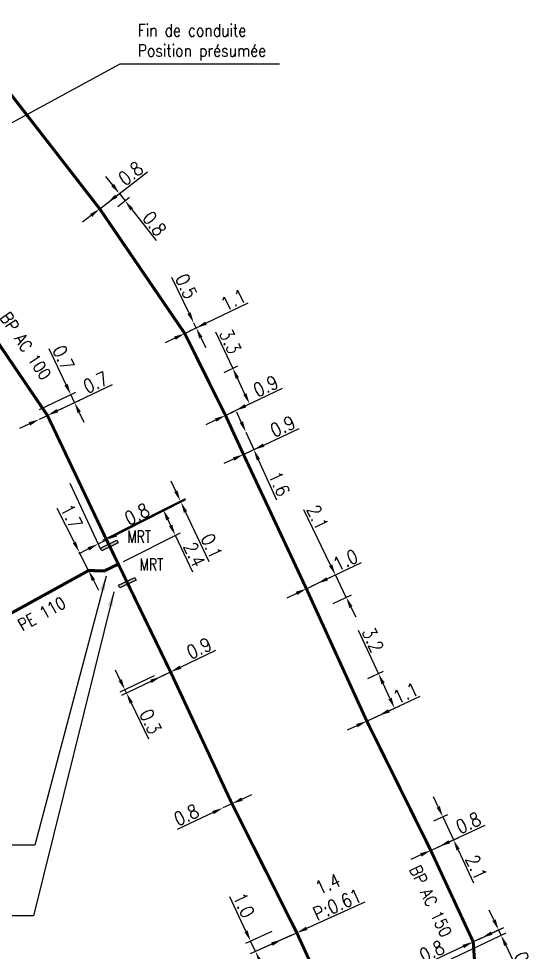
# Model space of a CAD drawing. Header units: millimetres. Extents: x 185000 to 186000, y 127990 to 129010.
# Drawn here: x 185755.7 to 185798.5, y 128330.5 to 128407.5 of the extents above; entities that cross this region are included whole.
import ezdxf
from ezdxf.enums import TextEntityAlignment as Align

# ---------------------------------------------------------------- set-up
doc = ezdxf.new("R2010")
doc.units = ezdxf.units.MM
doc.header["$PDMODE"] = 34
doc.linetypes.add('L_25_AP', pattern=[2000, 1000, 1000])
doc.linetypes.add('L_25_PE', pattern=[2000, 1000, 1000])
doc.layers.get('0').update_dxf_attribs({"linetype": 'CONTINUOUS'})
doc.layers.get('DEFPOINTS').update_dxf_attribs({"linetype": 'CONTINUOUS'})
doc.layers.add('L_150', color=1, linetype='CONTINUOUS')
doc.layers.add('L_340', color=7, linetype='CONTINUOUS')
doc.styles.get("Standard").update_dxf_attribs({"font": 'romans.shx', "width": 0.85})
doc.dimstyles.get("Standard").update_dxf_attribs({"dimtxt": 1.5, "dimasz": 1.2, "dimexe": 0.625, "dimexo": 0.625, "dimgap": 0.25, "dimtad": 1, "dimdec": 1, "dimzin": 0, "dimdsep": 46, "dimtxsty": 'Standard', "dimcen": -0.5, "dimadec": 0, "dimazin": 0, "dimtfac": 1, "dimtdec": 1, "dimtmove": 0, "dimatfit": 3, "dimfxl": 0, "dimtolj": 1, "dimtzin": 0, "dimarcsym": 0})

# ---------------------------------------------------------------- blocks, each defined once
blk = doc.blocks.new('*D1863')
at = {"layer": 'DEFPOINTS', "color": 0, "linetype": 'Continuous', "transparency": 16777216}
for p in [(185790.664, 128341.665), (185789.492, 128341.123), (185789.67, 128338.892)]:
    blk.add_point(p, dxfattribs=at)
at = {"layer": 'L_150', "color": 0, "linetype": 'Continuous', "lineweight": -2, "transparency": 16777216}
for p, q in [((185790.284, 128342.481), (185789.905, 128343.297)), ((185789.917, 128341.32), (185791.09, 128341.862)), ((185790.664, 128341.665), (185791.55, 128339.761)), ((185790.095, 128339.088), (185791.976, 128339.958)), ((185791.93, 128338.945), (185793.198, 128336.221))]:
    blk.add_line(p, q, dxfattribs=at)
at = {"layer": 'L_150', "color": 0, "linetype": 'Continuous', "transparency": 16777216}
for points in [[(185790.42, 128342.544), (185790.148, 128342.418), (185790.664, 128341.665)], [(185792.066, 128339.009), (185791.794, 128338.882), (185791.55, 128339.761)]]:
    blk.add_solid(points, dxfattribs=at)
at = {"layer": 'L_150', "color": 0, "linetype": 'Continuous', "transparency": 16777216, "insert": (185793.434, 128337.491), "char_height": 1.125, "attachment_point": 5, "rotation": 294.95829}
blk.add_mtext('\\A1;2.1', dxfattribs=at)
blk = doc.blocks.new('*D1864')
at = {"layer": 'DEFPOINTS', "color": 0, "linetype": 'Continuous', "transparency": 16777216}
for p in [(185789.67, 128338.892), (185790.378, 128339.219), (185790.378, 128339.219)]:
    blk.add_point(p, dxfattribs=at)
at = {"layer": 'L_150', "color": 0, "linetype": 'Continuous', "lineweight": -2, "transparency": 16777216}
for p, q in [((185791.195, 128339.597), (185794.171, 128340.973)), ((185789.67, 128338.892), (185790.378, 128339.219)), ((185788.853, 128338.514), (185788.036, 128338.136))]:
    blk.add_line(p, q, dxfattribs=at)
at = {"layer": 'L_150', "color": 0, "linetype": 'Continuous', "transparency": 16777216}
for points in [[(185791.132, 128339.733), (185791.258, 128339.461), (185790.378, 128339.219)], [(185788.79, 128338.65), (185788.916, 128338.378), (185789.67, 128338.892)]]:
    blk.add_solid(points, dxfattribs=at)
at = {"layer": 'L_150', "color": 0, "linetype": 'Continuous', "transparency": 16777216, "insert": (185792.776, 128341.155), "char_height": 1.125, "attachment_point": 5, "rotation": 24.81721}
blk.add_mtext('\\A1;0.8', dxfattribs=at)
blk = doc.blocks.new('*D1868')
at = {"layer": 'DEFPOINTS', "color": 0, "linetype": 'Continuous', "transparency": 16777216}
for p in [(185776.983, 128332.394), (185778.617, 128332.089), (185774.802, 128331.408)]:
    blk.add_point(p, dxfattribs=at)
at = {"layer": 'L_150', "color": 0, "linetype": 'Continuous', "lineweight": -2, "transparency": 16777216}
for p, q in [((185774.421, 128332.223), (185773.088, 128335.068)), ((185776.556, 128332.201), (185774.375, 128331.215)), ((185778.189, 128331.896), (185774.778, 128330.355)), ((185775.205, 128330.548), (185774.802, 128331.408)), ((185775.587, 128329.733), (185775.969, 128328.918))]:
    blk.add_line(p, q, dxfattribs=at)
at = {"layer": 'L_150', "color": 0, "linetype": 'Continuous', "transparency": 16777216}
for points in [[(185774.556, 128332.287), (185774.285, 128332.16), (185774.802, 128331.408)], [(185775.723, 128329.797), (185775.451, 128329.669), (185775.205, 128330.548)]]:
    blk.add_solid(points, dxfattribs=at)
at = {"layer": 'L_150', "color": 0, "linetype": 'Continuous', "transparency": 16777216, "insert": (185774.242, 128334.372), "char_height": 1.125, "attachment_point": 5, "rotation": 295.10141}
blk.add_mtext('\\A1;1.0', dxfattribs=at)
blk = doc.blocks.new('*D1869')
at = {"layer": 'DEFPOINTS', "color": 0, "linetype": 'Continuous', "transparency": 16777216}
for p in [(185778.617, 128332.089), (185777.386, 128331.533), (185777.386, 128331.533)]:
    blk.add_point(p, dxfattribs=at)
at = {"layer": 'L_150', "color": 0, "linetype": 'Continuous', "lineweight": -2, "transparency": 16777216}
for p, q in [((185779.437, 128332.46), (185784.25, 128334.635)), ((185777.386, 128331.533), (185778.617, 128332.089)), ((185776.566, 128331.163), (185775.746, 128330.792))]:
    blk.add_line(p, q, dxfattribs=at)
at = {"layer": 'L_150', "color": 0, "linetype": 'Continuous', "transparency": 16777216}
for points in [[(185779.375, 128332.597), (185779.499, 128332.323), (185778.617, 128332.089)], [(185776.504, 128331.3), (185776.628, 128331.026), (185777.386, 128331.533)]]:
    blk.add_solid(points, dxfattribs=at)
at = {"layer": 'L_150', "color": 0, "linetype": 'Continuous', "transparency": 16777216, "insert": (185781.559, 128335.271), "char_height": 1.125, "attachment_point": 5, "rotation": 24.31552}
blk.add_mtext('\\A1;1.4\\PP:0.61', dxfattribs=at)
blk = doc.blocks.new('*D1444')
at = {"layer": 'DEFPOINTS', "color": 0, "linetype": 'Continuous', "transparency": 16777216}
for p in [(185785.356, 128353.48), (185784.065, 128352.882), (185784.392, 128349.561)]:
    blk.add_point(p, dxfattribs=at)
at = {"layer": 'L_150', "color": 0, "linetype": 'Continuous', "lineweight": -2, "transparency": 16777216}
for p, q in [((185785.356, 128353.48), (185783.71, 128357.031)), ((185784.491, 128353.079), (185785.781, 128353.677)), ((185786.302, 128351.439), (185785.734, 128352.663)), ((185784.817, 128349.758), (185787.106, 128350.819))]:
    blk.add_line(p, q, dxfattribs=at)
at = {"layer": 'L_150', "color": 0, "linetype": 'Continuous', "transparency": 16777216}
for points in [[(185785.87, 128352.726), (185785.598, 128352.6), (185785.356, 128353.48)], [(185786.438, 128351.502), (185786.166, 128351.375), (185786.681, 128350.622)]]:
    blk.add_solid(points, dxfattribs=at)
at = {"layer": 'L_150', "color": 0, "linetype": 'Continuous', "transparency": 16777216, "insert": (185784.891, 128356.267), "char_height": 1.125, "attachment_point": 5, "rotation": 294.8687}
blk.add_mtext('\\A1;3.2', dxfattribs=at)
blk = doc.blocks.new('*D1445')
at = {"layer": 'DEFPOINTS', "color": 0, "linetype": 'Continuous', "transparency": 16777216}
for p in [(185785.39, 128350.024), (185785.39, 128350.024), (185784.392, 128349.561)]:
    blk.add_point(p, dxfattribs=at)
at = {"layer": 'L_150', "color": 0, "linetype": 'Continuous', "lineweight": -2, "transparency": 16777216}
for p, q in [((185786.207, 128350.402), (185788.809, 128351.609)), ((185784.392, 128349.561), (185785.39, 128350.024)), ((185783.576, 128349.183), (185782.759, 128348.804))]:
    blk.add_line(p, q, dxfattribs=at)
at = {"layer": 'L_150', "color": 0, "linetype": 'Continuous', "transparency": 16777216}
for points in [[(185786.144, 128350.538), (185786.27, 128350.266), (185785.39, 128350.024)], [(185783.512, 128349.319), (185783.639, 128349.047), (185784.392, 128349.561)]]:
    blk.add_solid(points, dxfattribs=at)
at = {"layer": 'L_150', "color": 0, "linetype": 'Continuous', "transparency": 16777216, "insert": (185787.601, 128351.875), "char_height": 1.125, "attachment_point": 5, "rotation": 24.8687}
blk.add_mtext('\\A1;1.1', dxfattribs=at)
blk = doc.blocks.new('*D1446')
at = {"layer": 'DEFPOINTS', "color": 0, "linetype": 'Continuous', "transparency": 16777216}
for p in [(185779.406, 128360.485), (185782.693, 128359.773), (185781.203, 128359.067)]:
    blk.add_point(p, dxfattribs=at)
at = {"layer": 'L_150', "color": 0, "linetype": 'Continuous', "lineweight": -2, "transparency": 16777216}
for p, q in [((185781.408, 128362.428), (185779.201, 128366.987)), ((185779.829, 128360.685), (185782.223, 128361.819)), ((185782.693, 128359.773), (185781.8, 128361.618)), ((185781.626, 128359.268), (185783.117, 128359.974)), ((185783.085, 128358.963), (185783.477, 128358.153))]:
    blk.add_line(p, q, dxfattribs=at)
at = {"layer": 'L_150', "color": 0, "linetype": 'Continuous', "transparency": 16777216}
for points in [[(185781.543, 128362.493), (185781.273, 128362.363), (185781.8, 128361.618)], [(185783.22, 128359.028), (185782.95, 128358.898), (185782.693, 128359.773)]]:
    blk.add_solid(points, dxfattribs=at)
at = {"layer": 'L_150', "color": 0, "linetype": 'Continuous', "transparency": 16777216, "insert": (185780.334, 128366.366), "char_height": 1.125, "attachment_point": 5, "rotation": 295.83356}
blk.add_mtext('\\A1;2.1', dxfattribs=at)
blk = doc.blocks.new('*D1447')
at = {"layer": 'DEFPOINTS', "color": 0, "linetype": 'Continuous', "transparency": 16777216}
for p in [(185779.406, 128360.485), (185780.309, 128360.912), (185780.309, 128360.912)]:
    blk.add_point(p, dxfattribs=at)
at = {"layer": 'L_150', "color": 0, "linetype": 'Continuous', "lineweight": -2, "transparency": 16777216}
for p, q in [((185781.123, 128361.298), (185783.963, 128362.642)), ((185779.406, 128360.485), (185780.309, 128360.912)), ((185778.592, 128360.099), (185777.779, 128359.714))]:
    blk.add_line(p, q, dxfattribs=at)
at = {"layer": 'L_150', "color": 0, "linetype": 'Continuous', "transparency": 16777216}
for points in [[(185781.059, 128361.433), (185781.187, 128361.162), (185780.309, 128360.912)], [(185778.528, 128360.235), (185778.656, 128359.964), (185779.406, 128360.485)]]:
    blk.add_solid(points, dxfattribs=at)
at = {"layer": 'L_150', "color": 0, "linetype": 'Continuous', "transparency": 16777216, "insert": (185782.629, 128362.84), "char_height": 1.125, "attachment_point": 5, "rotation": 25.3342}
blk.add_mtext('\\A1;1.0', dxfattribs=at)
blk = doc.blocks.new('*D1448')
at = {"layer": 'DEFPOINTS', "color": 0, "linetype": 'Continuous', "transparency": 16777216}
for p in [(185774.407, 128373.417), (185774.407, 128373.417), (185774.215, 128371.565)]:
    blk.add_point(p, dxfattribs=at)
at = {"layer": 'L_150', "color": 0, "linetype": 'Continuous', "lineweight": -2, "transparency": 16777216}
for p, q in [((185774.035, 128374.236), (185773.663, 128375.056)), ((185774.407, 128373.417), (185775.068, 128371.96)), ((185774.641, 128371.762), (185775.494, 128372.156)), ((185775.44, 128371.14), (185776.951, 128367.811))]:
    blk.add_line(p, q, dxfattribs=at)
at = {"layer": 'L_150', "color": 0, "linetype": 'Continuous', "transparency": 16777216}
for points in [[(185774.172, 128374.298), (185773.899, 128374.174), (185774.407, 128373.417)], [(185775.577, 128371.202), (185775.304, 128371.078), (185775.068, 128371.96)]]:
    blk.add_solid(points, dxfattribs=at)
at = {"layer": 'L_150', "color": 0, "linetype": 'Continuous', "transparency": 16777216, "insert": (185777.171, 128369.142), "char_height": 1.125, "attachment_point": 5, "rotation": 294.41364}
blk.add_mtext('\\A1;1.6', dxfattribs=at)
blk = doc.blocks.new('*D1449')
at = {"layer": 'DEFPOINTS', "color": 0, "linetype": 'Continuous', "transparency": 16777216}
for p in [(185775.068, 128371.96), (185775.068, 128371.96), (185774.215, 128371.565)]:
    blk.add_point(p, dxfattribs=at)
at = {"layer": 'L_150', "color": 0, "linetype": 'Continuous', "lineweight": -2, "transparency": 16777216}
for p, q in [((185775.885, 128372.338), (185778.819, 128373.695)), ((185774.215, 128371.565), (185775.068, 128371.96)), ((185773.399, 128371.187), (185772.582, 128370.809))]:
    blk.add_line(p, q, dxfattribs=at)
at = {"layer": 'L_150', "color": 0, "linetype": 'Continuous', "transparency": 16777216}
for points in [[(185775.822, 128372.474), (185775.948, 128372.201), (185775.068, 128371.96)], [(185773.336, 128371.323), (185773.462, 128371.051), (185774.215, 128371.565)]]:
    blk.add_solid(points, dxfattribs=at)
at = {"layer": 'L_150', "color": 0, "linetype": 'Continuous', "transparency": 16777216, "insert": (185777.446, 128373.886), "char_height": 1.125, "attachment_point": 5, "rotation": 24.82903}
blk.add_mtext('\\A1;0.9', dxfattribs=at)
blk = doc.blocks.new('*D1450')
at = {"layer": 'DEFPOINTS', "color": 0, "linetype": 'Continuous', "transparency": 16777216}
for p in [(185772.184, 128378.131), (185773.328, 128378.677), (185772.731, 128374.79)]:
    blk.add_point(p, dxfattribs=at)
at = {"layer": 'L_150', "color": 0, "linetype": 'Continuous', "lineweight": -2, "transparency": 16777216}
for p, q in [((185773.328, 128378.677), (185771.93, 128381.642)), ((185772.607, 128378.333), (185773.751, 128378.879)), ((185774.33, 128376.551), (185773.712, 128377.863)), ((185773.154, 128374.992), (185775.137, 128375.939))]:
    blk.add_line(p, q, dxfattribs=at)
at = {"layer": 'L_150', "color": 0, "linetype": 'Continuous', "transparency": 16777216}
for points in [[(185773.848, 128377.927), (185773.576, 128377.799), (185773.328, 128378.677)], [(185774.466, 128376.615), (185774.195, 128376.487), (185774.714, 128375.737)]]:
    blk.add_solid(points, dxfattribs=at)
at = {"layer": 'L_150', "color": 0, "linetype": 'Continuous', "transparency": 16777216, "insert": (185773.115, 128380.887), "char_height": 1.125, "attachment_point": 5, "rotation": 295.24443}
blk.add_mtext('\\A1;3.3', dxfattribs=at)
blk = doc.blocks.new('*D1451')
at = {"layer": 'DEFPOINTS', "color": 0, "linetype": 'Continuous', "transparency": 16777216}
for p in [(185773.57, 128375.191), (185773.57, 128375.191), (185772.731, 128374.79)]:
    blk.add_point(p, dxfattribs=at)
at = {"layer": 'L_150', "color": 0, "linetype": 'Continuous', "lineweight": -2, "transparency": 16777216}
for p, q in [((185774.383, 128375.579), (185777.428, 128377.033)), ((185772.731, 128374.79), (185773.57, 128375.191)), ((185771.919, 128374.402), (185771.107, 128374.015))]:
    blk.add_line(p, q, dxfattribs=at)
at = {"layer": 'L_150', "color": 0, "linetype": 'Continuous', "transparency": 16777216}
for points in [[(185774.318, 128375.714), (185774.447, 128375.444), (185773.57, 128375.191)], [(185771.854, 128374.538), (185771.984, 128374.267), (185772.731, 128374.79)]]:
    blk.add_solid(points, dxfattribs=at)
at = {"layer": 'L_150', "color": 0, "linetype": 'Continuous', "transparency": 16777216, "insert": (185776.052, 128377.207), "char_height": 1.125, "attachment_point": 5, "rotation": 25.52848}
blk.add_mtext('\\A1;0.9', dxfattribs=at)
blk = doc.blocks.new('*D1452')
at = {"layer": 'DEFPOINTS', "color": 0, "linetype": 'Continuous', "transparency": 16777216}
for p in [(185770.114, 128382.411), (185770.114, 128382.411), (185769.365, 128381.549)]:
    blk.add_point(p, dxfattribs=at)
at = {"layer": 'L_150', "color": 0, "linetype": 'Continuous', "lineweight": -2, "transparency": 16777216}
for p, q in [((185769.722, 128383.221), (185768.295, 128386.173)), ((185769.787, 128381.753), (185770.732, 128382.21)), ((185770.31, 128382.006), (185770.114, 128382.411)), ((185770.702, 128381.196), (185771.094, 128380.385))]:
    blk.add_line(p, q, dxfattribs=at)
at = {"layer": 'L_150', "color": 0, "linetype": 'Continuous', "transparency": 16777216}
for points in [[(185769.857, 128383.287), (185769.587, 128383.156), (185770.114, 128382.411)], [(185770.837, 128381.261), (185770.567, 128381.13), (185770.31, 128382.006)]]:
    blk.add_solid(points, dxfattribs=at)
at = {"layer": 'L_150', "color": 0, "linetype": 'Continuous', "transparency": 16777216, "insert": (185769.488, 128385.429), "char_height": 1.125, "attachment_point": 5, "rotation": 295.81254}
blk.add_mtext('\\A1;0.5', dxfattribs=at)
blk = doc.blocks.new('*D1453')
at = {"layer": 'DEFPOINTS', "color": 0, "linetype": 'Continuous', "transparency": 16777216}
for p in [(185770.31, 128382.006), (185770.31, 128382.006), (185769.365, 128381.549)]:
    blk.add_point(p, dxfattribs=at)
at = {"layer": 'L_150', "color": 0, "linetype": 'Continuous', "lineweight": -2, "transparency": 16777216}
for p, q in [((185771.12, 128382.398), (185774.589, 128384.076)), ((185769.365, 128381.549), (185770.31, 128382.006)), ((185768.555, 128381.157), (185767.744, 128380.765))]:
    blk.add_line(p, q, dxfattribs=at)
at = {"layer": 'L_150', "color": 0, "linetype": 'Continuous', "transparency": 16777216}
for points in [[(185771.055, 128382.533), (185771.185, 128382.263), (185770.31, 128382.006)], [(185768.489, 128381.292), (185768.62, 128381.022), (185769.365, 128381.549)]]:
    blk.add_solid(points, dxfattribs=at)
at = {"layer": 'L_150', "color": 0, "linetype": 'Continuous', "transparency": 16777216, "insert": (185773.376, 128384.322), "char_height": 1.125, "attachment_point": 5, "rotation": 25.81254}
blk.add_mtext('\\A1;1.1', dxfattribs=at)
blk = doc.blocks.new('*D1454')
at = {"layer": 'DEFPOINTS', "color": 0, "linetype": 'Continuous', "transparency": 16777216}
for p in [(185764.438, 128392.499), (185762.348, 128391.835), (185763.459, 128391.745)]:
    blk.add_point(p, dxfattribs=at)
at = {"layer": 'L_150', "color": 0, "linetype": 'Continuous', "lineweight": -2, "transparency": 16777216}
for p, q in [((185763.421, 128393.799), (185762.867, 128394.508)), ((185762.719, 128392.121), (185764.347, 128393.376)), ((185763.831, 128392.031), (185764.809, 128392.785)), ((185763.976, 128393.09), (185764.438, 128392.499)), ((185764.992, 128391.79), (185767.011, 128389.207))]:
    blk.add_line(p, q, dxfattribs=at)
at = {"layer": 'L_150', "color": 0, "linetype": 'Continuous', "transparency": 16777216}
for points in [[(185763.539, 128393.891), (185763.303, 128393.706), (185763.976, 128393.09)], [(185765.11, 128391.882), (185764.874, 128391.698), (185764.438, 128392.499)]]:
    blk.add_solid(points, dxfattribs=at)
at = {"layer": 'L_150', "color": 0, "linetype": 'Continuous', "transparency": 16777216, "insert": (185766.87, 128390.606), "char_height": 1.125, "attachment_point": 5, "rotation": 308.02207}
blk.add_mtext('\\A1;0.8', dxfattribs=at)
blk = doc.blocks.new('*D1455')
at = {"layer": 'DEFPOINTS', "color": 0, "linetype": 'Continuous', "transparency": 16777216}
for p in [(185762.997, 128392.335), (185762.997, 128392.335), (185762.348, 128391.835)]:
    blk.add_point(p, dxfattribs=at)
at = {"layer": 'L_150', "color": 0, "linetype": 'Continuous', "lineweight": -2, "transparency": 16777216}
for p, q in [((185763.71, 128392.885), (185766.306, 128394.887)), ((185762.348, 128391.835), (185762.997, 128392.335)), ((185761.635, 128391.285), (185760.923, 128390.735))]:
    blk.add_line(p, q, dxfattribs=at)
at = {"layer": 'L_150', "color": 0, "linetype": 'Continuous', "transparency": 16777216}
for points in [[(185763.618, 128393.004), (185763.802, 128392.766), (185762.997, 128392.335)], [(185761.544, 128391.404), (185761.727, 128391.166), (185762.348, 128391.835)]]:
    blk.add_solid(points, dxfattribs=at)
at = {"layer": 'L_150', "color": 0, "linetype": 'Continuous', "transparency": 16777216, "insert": (185764.906, 128394.755), "char_height": 1.125, "attachment_point": 5, "rotation": 37.64088}
blk.add_mtext('\\A1;0.8', dxfattribs=at)
blk = doc.blocks.new('*D1483')
at = {"layer": 'DEFPOINTS', "color": 0, "linetype": 'Continuous', "transparency": 16777216}
for p in [(185773.267, 128342.74), (185772.524, 128342.393), (185772.524, 128342.393)]:
    blk.add_point(p, dxfattribs=at)
at = {"layer": 'L_150', "color": 0, "linetype": 'Continuous', "lineweight": -2, "transparency": 16777216}
for p, q in [((185774.083, 128343.12), (185774.898, 128343.501)), ((185773.267, 128342.74), (185772.524, 128342.393)), ((185771.708, 128342.013), (185768.737, 128340.627))]:
    blk.add_line(p, q, dxfattribs=at)
at = {"layer": 'L_150', "color": 0, "linetype": 'Continuous', "transparency": 16777216}
for points in [[(185774.019, 128343.256), (185774.146, 128342.984), (185773.267, 128342.74)], [(185771.645, 128342.149), (185771.772, 128341.877), (185772.524, 128342.393)]]:
    blk.add_solid(points, dxfattribs=at)
at = {"layer": 'L_150', "color": 0, "linetype": 'Continuous', "transparency": 16777216, "insert": (185769.498, 128341.81), "char_height": 1.125, "attachment_point": 5, "rotation": 25.00284}
blk.add_mtext('\\A1;0.8', dxfattribs=at)
blk = doc.blocks.new('*D1484')
at = {"layer": 'DEFPOINTS', "color": 0, "linetype": 'Continuous', "transparency": 16777216}
for p in [(185767.256, 128353.498), (185768.198, 128353.618), (185764.431, 128352.139)]:
    blk.add_point(p, dxfattribs=at)
at = {"layer": 'L_150', "color": 0, "linetype": 'Continuous', "lineweight": -2, "transparency": 16777216}
for p, q in [((185764.038, 128352.949), (185763.646, 128353.759)), ((185766.834, 128353.295), (185764.008, 128351.936)), ((185767.776, 128353.415), (185764.139, 128351.666)), ((185764.431, 128352.139), (185764.562, 128351.869)), ((185764.954, 128351.059), (185766.384, 128348.109))]:
    blk.add_line(p, q, dxfattribs=at)
at = {"layer": 'L_150', "color": 0, "linetype": 'Continuous', "transparency": 16777216}
for points in [[(185764.173, 128353.014), (185763.903, 128352.884), (185764.431, 128352.139)], [(185765.089, 128351.125), (185764.819, 128350.994), (185764.562, 128351.869)]]:
    blk.add_solid(points, dxfattribs=at)
at = {"layer": 'L_150', "color": 0, "linetype": 'Continuous', "transparency": 16777216, "insert": (185766.54, 128349.506), "char_height": 1.125, "attachment_point": 5, "rotation": 295.86093}
blk.add_mtext('\\A1;0.3', dxfattribs=at)
blk = doc.blocks.new('*D1485')
at = {"layer": 'DEFPOINTS', "color": 0, "linetype": 'Continuous', "transparency": 16777216}
for p in [(185768.198, 128353.618), (185767.387, 128353.228), (185767.387, 128353.228)]:
    blk.add_point(p, dxfattribs=at)
at = {"layer": 'L_150', "color": 0, "linetype": 'Continuous', "lineweight": -2, "transparency": 16777216}
for p, q in [((185769.009, 128354.008), (185771.923, 128355.409)), ((185767.387, 128353.228), (185768.198, 128353.618)), ((185766.576, 128352.838), (185765.765, 128352.448))]:
    blk.add_line(p, q, dxfattribs=at)
at = {"layer": 'L_150', "color": 0, "linetype": 'Continuous', "transparency": 16777216}
for points in [[(185768.944, 128354.143), (185769.074, 128353.873), (185768.198, 128353.618)], [(185766.511, 128352.973), (185766.641, 128352.703), (185767.387, 128353.228)]]:
    blk.add_solid(points, dxfattribs=at)
at = {"layer": 'L_150', "color": 0, "linetype": 'Continuous', "transparency": 16777216, "insert": (185770.547, 128355.579), "char_height": 1.125, "attachment_point": 5, "rotation": 25.68062}
blk.add_mtext('\\A1;0.9', dxfattribs=at)
blk = doc.blocks.new('*D1486')
at = {"layer": 'DEFPOINTS', "color": 0, "linetype": 'Continuous', "transparency": 16777216}
for p in [(185769.008, 128367.719), (185762.18, 128364.268), (185762.91, 128364.525)]:
    blk.add_point(p, dxfattribs=at)
at = {"layer": 'L_150', "color": 0, "linetype": 'Continuous', "lineweight": -2, "transparency": 16777216}
for p, q in [((185768.625, 128368.533), (185768.243, 128369.348)), ((185762.599, 128364.479), (185769.426, 128367.93)), ((185763.328, 128364.736), (185769.469, 128367.84)), ((185769.008, 128367.719), (185769.05, 128367.628)), ((185769.433, 128366.814), (185771.355, 128362.719))]:
    blk.add_line(p, q, dxfattribs=at)
at = {"layer": 'L_150', "color": 0, "linetype": 'Continuous', "transparency": 16777216}
for points in [[(185768.761, 128368.597), (185768.49, 128368.47), (185769.008, 128367.719)], [(185769.569, 128366.877), (185769.297, 128366.75), (185769.05, 128367.628)]]:
    blk.add_solid(points, dxfattribs=at)
at = {"layer": 'L_150', "color": 0, "linetype": 'Continuous', "transparency": 16777216, "insert": (185771.586, 128363.991), "char_height": 1.125, "attachment_point": 5, "rotation": 295.14667}
blk.add_mtext('\\A1;0.1', dxfattribs=at)
blk = doc.blocks.new('*D1487')
at = {"layer": 'DEFPOINTS', "color": 0, "linetype": 'Continuous', "transparency": 16777216}
for p in [(185759.671, 128369.612), (185762.91, 128364.525), (185762.223, 128364.177)]:
    blk.add_point(p, dxfattribs=at)
at = {"layer": 'L_150', "color": 0, "linetype": 'Continuous', "lineweight": -2, "transparency": 16777216}
for p, q in [((185759.871, 128369.187), (185762.422, 128363.753)), ((185763.713, 128364.93), (185766.821, 128366.501)), ((185762.223, 128364.177), (185762.91, 128364.525)), ((185761.419, 128363.771), (185760.616, 128363.365))]:
    blk.add_line(p, q, dxfattribs=at)
at = {"layer": 'L_150', "color": 0, "linetype": 'Continuous', "transparency": 16777216}
for points in [[(185763.645, 128365.064), (185763.781, 128364.797), (185762.91, 128364.525)], [(185761.352, 128363.905), (185761.487, 128363.637), (185762.223, 128364.177)]]:
    blk.add_solid(points, dxfattribs=at)
at = {"layer": 'L_150', "color": 0, "linetype": 'Continuous', "transparency": 16777216, "insert": (185765.421, 128366.634), "char_height": 1.125, "attachment_point": 5, "rotation": 26.81466}
blk.add_mtext('\\A1;0.8', dxfattribs=at)
blk = doc.blocks.new('*D1488')
at = {"layer": 'DEFPOINTS', "color": 0, "linetype": 'Continuous', "transparency": 16777216}
for p in [(185759.959, 128376.508), (185756.953, 128375.081), (185758.034, 128374.786)]:
    blk.add_point(p, dxfattribs=at)
at = {"layer": 'L_150', "color": 0, "linetype": 'Continuous', "lineweight": -2, "transparency": 16777216}
for p, q in [((185759.573, 128377.321), (185758.167, 128380.283)), ((185757.377, 128375.282), (185760.383, 128376.709)), ((185758.458, 128374.987), (185760.696, 128376.049)), ((185760.272, 128375.848), (185759.959, 128376.508)), ((185760.658, 128375.035), (185761.044, 128374.222))]:
    blk.add_line(p, q, dxfattribs=at)
at = {"layer": 'L_150', "color": 0, "linetype": 'Continuous', "transparency": 16777216}
for points in [[(185759.709, 128377.385), (185759.438, 128377.257), (185759.959, 128376.508)], [(185760.794, 128375.1), (185760.523, 128374.971), (185760.272, 128375.848)]]:
    blk.add_solid(points, dxfattribs=at)
at = {"layer": 'L_150', "color": 0, "linetype": 'Continuous', "transparency": 16777216, "insert": (185759.355, 128379.53), "char_height": 1.125, "attachment_point": 5, "rotation": 295.39752}
blk.add_mtext('\\A1;0.7', dxfattribs=at)
blk = doc.blocks.new('*D1489')
at = {"layer": 'DEFPOINTS', "color": 0, "linetype": 'Continuous', "transparency": 16777216}
for p in [(185757.366, 128374.468), (185757.366, 128374.468), (185758.034, 128374.786)]:
    blk.add_point(p, dxfattribs=at)
at = {"layer": 'L_150', "color": 0, "linetype": 'Continuous', "lineweight": -2, "transparency": 16777216}
for p, q in [((185758.847, 128375.172), (185763.407, 128377.337)), ((185757.366, 128374.468), (185758.034, 128374.786)), ((185756.553, 128374.082), (185755.74, 128373.696))]:
    blk.add_line(p, q, dxfattribs=at)
at = {"layer": 'L_150', "color": 0, "linetype": 'Continuous', "transparency": 16777216}
for points in [[(185758.783, 128375.307), (185758.911, 128375.036), (185758.034, 128374.786)], [(185756.488, 128374.218), (185756.617, 128373.947), (185757.366, 128374.468)]]:
    blk.add_solid(points, dxfattribs=at)
at = {"layer": 'L_150', "color": 0, "linetype": 'Continuous', "transparency": 16777216, "insert": (185762.011, 128377.504), "char_height": 1.125, "attachment_point": 5, "rotation": 25.39752}
blk.add_mtext('\\A1;0.7', dxfattribs=at)
blk = doc.blocks.new('*D1556')
at = {"layer": 'DEFPOINTS', "color": 0, "linetype": 'Continuous', "transparency": 16777216}
for p in [(185793.174, 128331.345), (185795.48, 128331.879), (185780.525, 128324.834)]:
    blk.add_point(p, dxfattribs=at)
at = {"layer": 'L_150', "color": 0, "linetype": 'Continuous', "lineweight": -2, "transparency": 16777216}
for p, q in [((185794.886, 128333.147), (185794.504, 128333.962)), ((185780.949, 128325.034), (185795.904, 128332.079)), ((185793.598, 128331.545), (185795.692, 128332.532)), ((185795.268, 128332.332), (185795.48, 128331.879)), ((185795.862, 128331.065), (185797.254, 128328.096))]:
    blk.add_line(p, q, dxfattribs=at)
at = {"layer": 'L_150', "color": 0, "linetype": 'Continuous', "transparency": 16777216}
for points in [[(185795.022, 128333.211), (185794.75, 128333.083), (185795.268, 128332.332)], [(185795.998, 128331.128), (185795.727, 128331.001), (185795.48, 128331.879)]]:
    blk.add_solid(points, dxfattribs=at)
at = {"layer": 'L_150', "color": 0, "linetype": 'Continuous', "transparency": 16777216, "insert": (185797.429, 128329.491), "char_height": 1.125, "attachment_point": 5, "rotation": 295.12675}
blk.add_mtext('\\A1;0.5', dxfattribs=at)
blk = doc.blocks.new('*D1557')
at = {"layer": 'DEFPOINTS', "color": 0, "linetype": 'Continuous', "transparency": 16777216}
for p in [(185793.174, 128331.345), (185793.879, 128331.678), (185793.879, 128331.678)]:
    blk.add_point(p, dxfattribs=at)
at = {"layer": 'L_150', "color": 0, "linetype": 'Continuous', "lineweight": -2, "transparency": 16777216}
for p, q in [((185794.693, 128332.061), (185795.508, 128332.445)), ((185793.879, 128331.678), (185793.174, 128331.345)), ((185792.359, 128330.962), (185789.006, 128329.382))]:
    blk.add_line(p, q, dxfattribs=at)
at = {"layer": 'L_150', "color": 0, "linetype": 'Continuous', "transparency": 16777216}
for points in [[(185794.629, 128332.197), (185794.757, 128331.926), (185793.879, 128331.678)], [(185792.296, 128331.098), (185792.423, 128330.826), (185793.174, 128331.345)]]:
    blk.add_solid(points, dxfattribs=at)
at = {"layer": 'L_150', "color": 0, "linetype": 'Continuous', "transparency": 16777216, "insert": (185789.762, 128330.567), "char_height": 1.125, "attachment_point": 5, "rotation": 25.22568}
blk.add_mtext('\\A1;0.8', dxfattribs=at)
blk = doc.blocks.new('*D1407')
at = {"layer": 'DEFPOINTS', "color": 0, "linetype": 'Continuous', "transparency": 16777216}
for p in [(185767.592, 128367.003), (185762.18, 128364.268), (185763.885, 128362.514)]:
    blk.add_point(p, dxfattribs=at)
at = {"layer": 'L_150', "color": 0, "linetype": 'Continuous', "lineweight": -2, "transparency": 16777216}
for p, q in [((185762.599, 128364.479), (185768.011, 128367.215)), ((185767.975, 128366.189), (185768.202, 128365.704)), ((185764.303, 128362.726), (185769.003, 128365.101)), ((185768.585, 128364.89), (185769.997, 128361.881))]:
    blk.add_line(p, q, dxfattribs=at)
at = {"layer": 'L_150', "color": 0, "linetype": 'Continuous', "transparency": 16777216}
for points in [[(185768.111, 128366.252), (185767.839, 128366.125), (185767.592, 128367.003)], [(185768.338, 128365.768), (185768.066, 128365.641), (185768.585, 128364.89)]]:
    blk.add_solid(points, dxfattribs=at)
at = {"layer": 'L_150', "color": 0, "linetype": 'Continuous', "transparency": 16777216, "insert": (185770.161, 128363.296), "char_height": 1.125, "attachment_point": 5, "rotation": 295.14667}
blk.add_mtext('\\A1;2.4', dxfattribs=at)
blk = doc.blocks.new('*D1410')
at = {"layer": 'DEFPOINTS', "color": 0, "linetype": 'Continuous', "transparency": 16777216}
for p in [(185760.663, 128363.501), (185760.663, 128363.501), (185761.43, 128361.984)]:
    blk.add_point(p, dxfattribs=at)
at = {"layer": 'L_150', "color": 0, "linetype": 'Continuous', "lineweight": -2, "transparency": 16777216}
for p, q in [((185760.257, 128364.304), (185758.84, 128367.108)), ((185761.43, 128361.984), (185760.663, 128363.501)), ((185761.836, 128361.18), (185762.242, 128360.377))]:
    blk.add_line(p, q, dxfattribs=at)
at = {"layer": 'L_150', "color": 0, "linetype": 'Continuous', "transparency": 16777216}
for points in [[(185760.391, 128364.372), (185760.123, 128364.236), (185760.663, 128363.501)], [(185761.97, 128361.248), (185761.702, 128361.113), (185761.43, 128361.984)]]:
    blk.add_solid(points, dxfattribs=at)
at = {"layer": 'L_150', "color": 0, "linetype": 'Continuous', "transparency": 16777216, "insert": (185760.015, 128366.446), "char_height": 1.125, "attachment_point": 5, "rotation": 296.81466}
blk.add_mtext('\\A1;1.7', dxfattribs=at)
blk = doc.blocks.new('L_340_17')
at = {"linetype": 'Continuous'}
blk.add_hatch(color=0, dxfattribs=at).paths.add_polyline_path([(0.125, 0.75), (-0.125, 0.75), (-0.125, -0.75), (0.125, -0.75)])
at = {"color": 0, "linetype": 'Continuous'}
blk.add_lwpolyline([(-0.125, 0.75), (0.125, 0.75), (0.125, -0.75), (-0.125, -0.75)], close=True, dxfattribs=at)
at = {"color": 0, "linetype": 'Continuous', "width": 0.75}
for tag, height, flags, p in [('MRT', 1, 8, (0, 1.884)), ('DEF_LEG', 1.2, 3, (0, -5)), ('DEF_COUP', 1.2, 3, (0, -7.5)), ('DEF_TYPE', 1.2, 3, (0, -10))]:
    blk.add_attdef(tag, text='', height=height, dxfattribs=dict(at, flags=flags)).set_placement(p, align=Align.MIDDLE)

msp = doc.modelspace()

# ---------------------------------------------------------------- linework, layer by layer
at = {"layer": 'L_150', "linetype": 'L_25_AP', "const_width": 0.25, "flags": 128}
for points in [[(185721.125, 128444.998), (185721.737, 128444.188), (185723.107, 128442.372), (185725.229, 128439.56), (185733.443, 128429.213), (185748.154, 128410.122), (185762.348, 128391.835), (185769.365, 128381.549), (185772.731, 128374.79), (185774.215, 128371.565), (185779.406, 128360.485), (185784.392, 128349.561), (185789.67, 128338.892), (185793.174, 128331.345), (185793.174, 128331.345), (185793.937, 128320.488), (185794.504, 128319.546), (185797.063, 128315.291)], [(185763.143, 128364.044), (185762.91, 128364.525), (185762.817, 128364.719), (185758.034, 128374.786), (185751.85, 128383.887), (185750.877, 128384.251)], [(185788.606, 128310.394), (185788.469, 128310.568), (185783.69, 128320.951), (185778.617, 128332.089), (185773.267, 128342.74), (185773.267, 128342.74), (185768.198, 128353.618), (185764.954, 128360.309), (185764.626, 128360.984)]]:
    msp.add_lwpolyline(points, dxfattribs=at)
at = {"layer": 'L_150', "linetype": 'L_25_PE', "const_width": 0.25, "flags": 128}
msp.add_lwpolyline([(185764.626, 128360.984), (185763.885, 128362.514), (185763.143, 128364.044)], dxfattribs=at)
at = {"layer": 'L_150', "linetype": 'L_25_PE', "ltscale": 0.5, "const_width": 0.25, "flags": 128}
msp.add_lwpolyline([(185731.814, 128334.684), (185734.242, 128337.765), (185737.082, 128341.368), (185740.404, 128345.966, -0.072757), (185742.112, 128350.455, -0.127058), (185745.118, 128352.622), (185751.677, 128356.607), (185761.43, 128361.984), (185762.732, 128361.955), (185763.885, 128362.514)], format="xyb", dxfattribs=at)

# ---------------------------------------------------------------- block references
at = {"layer": 'L_340', "ltscale": 0.5}
ref = msp.add_blockref('L_340_17', (185763.143, 128364.044), dxfattribs=dict(at, rotation=295.8669449376844))
ref.add_attrib('MRT', 'MRT', dxfattribs={"layer": '0', "color": 0, "linetype": 'Continuous', "height": 1, "width": 0.75}).set_placement((185765.605, 128364.779), align=Align.MIDDLE)
ref = msp.add_blockref('L_340_17', (185764.626, 128360.984), dxfattribs=dict(at, rotation=295.8669449376844))
ref.add_attrib('MRT', 'MRT', dxfattribs={"layer": '0', "color": 0, "linetype": 'Continuous', "height": 1, "width": 0.75}).set_placement((185766.615, 128362.48), align=Align.MIDDLE)

# ---------------------------------------------------------------- texts
at = {"layer": 'L_150', "linetype": 'Continuous', "width": 0.85}
for s, rotation, p in [('BP AC 100', 303.63172, (185756.243, 128380.514)), ('BP PE 110', 28.86812, (185756.636, 128357.904)), ('BP AC 150', 294.90461, (185789.671, 128334.701))]:
    msp.add_text(s, height=1, rotation=rotation, dxfattribs=at).set_placement(p, align=Align.MIDDLE)
at = {"layer": 'L_340', "linetype": 'Continuous', "insert": (185765.483, 128405.562), "char_height": 1, "attachment_point": 4}
msp.add_mtext('Fin de conduite\\PPosition présumée', dxfattribs=at)

# ---------------------------------------------------------------- dimensions: what is measured, and where the dimension line sits
at = {"layer": 'L_150', "linetype": 'Continuous'}
for base, p1, p2, angle, override, picture, middle in [((185762.997, 128392.335), (185762.348, 128391.835), (185762.997, 128392.335), 217.64088, {"dimscale": 0.75, "dimlfac": 1, "dimlunit": 2, "dimatfit": 0}, '*D1455', (185765.364, 128394.161)), ((185764.438, 128392.499), (185762.348, 128391.835), (185763.459, 128391.745), 128.02207, {"dimscale": 0.75, "dimatfit": 0}, '*D1454', (185766.279, 128390.144)), ((185770.114, 128382.411), (185769.36471, 128381.5487), (185770.114, 128382.411), 295.81254, {"dimscale": 0.75, "dimatfit": 0}, '*D1452', (185768.81238, 128385.10202)), ((185770.309943, 128382.005899), (185769.364708, 128381.5487), (185770.309943, 128382.005899), 205.812539, {"dimscale": 0.75, "dimatfit": 0}, '*D1453', (185773.70266, 128383.646919)), ((185773.328, 128378.677), (185772.731, 128374.79), (185772.184, 128378.131), 295.24443, {"dimscale": 0.75}, '*D1450', (185772.437, 128380.567)), ((185759.959, 128376.508), (185758.034, 128374.786), (185756.953, 128375.081), 295.39752, {"dimscale": 0.75, "dimatfit": 0}, '*D1488', (185758.677, 128379.208)), ((185757.366, 128374.468), (185758.034, 128374.786), (185757.366, 128374.468), 25.39752, {"dimscale": 0.75, "dimatfit": 0}, '*D1489', (185762.333, 128376.827)), ((185773.57, 128375.191), (185772.731, 128374.79), (185773.57, 128375.191), 205.52848, {"dimscale": 0.75, "dimatfit": 0}, '*D1451', (185776.375, 128376.531)), ((185774.407, 128373.417), (185774.215, 128371.565), (185774.407, 128373.417), 294.41364, {"dimscale": 0.75, "dimatfit": 0}, '*D1448', (185776.488, 128368.832)), ((185775.068, 128371.96), (185774.215, 128371.565), (185775.068, 128371.96), 204.82903, {"dimscale": 0.75, "dimlfac": 1, "dimlunit": 2, "dimatfit": 0}, '*D1449', (185777.761, 128373.205)), ((185769.008, 128367.719), (185762.91, 128364.525), (185762.18, 128364.268), 295.14667, {"dimscale": 0.75, "dimatfit": 0}, '*D1486', (185770.907, 128363.672)), ((185760.663, 128363.501), (185761.43, 128361.984), (185760.663, 128363.501), 296.81466, {"dimscale": 0.75, "dimlfac": 1, "dimlunit": 2, "dimatfit": 0}, '*D1410', (185759.345, 128366.108)), ((185782.693, 128359.773), (185779.406, 128360.485), (185781.203, 128359.067), 115.83356, {"dimscale": 0.75, "dimatfit": 0}, '*D1446', (185779.659, 128366.039)), ((185780.309, 128360.912), (185779.406, 128360.485), (185780.309, 128360.912), 205.3342, {"dimscale": 0.75, "dimlfac": 1, "dimlunit": 2, "dimatfit": 0}, '*D1447', (185782.949, 128362.162)), ((185785.3558, 128353.4799), (185784.3921, 128349.5613), (185784.0654, 128352.8818), 294.8687, {"dimscale": 0.75}, '*D1444', (185784.2102, 128355.9516)), ((185767.387, 128353.228), (185768.198, 128353.618), (185767.387, 128353.228), 25.68062, {"dimscale": 0.75, "dimatfit": 0}, '*D1485', (185770.872, 128354.903)), ((185764.431, 128352.139), (185768.198, 128353.618), (185767.256, 128353.498), 295.86093, {"dimscale": 0.75, "dimatfit": 0}, '*D1484', (185765.866, 128349.179)), ((185785.39, 128350.024), (185784.392, 128349.561), (185785.39, 128350.024), 204.8687, {"dimscale": 0.75, "dimlfac": 1, "dimlunit": 2, "dimatfit": 0}, '*D1445', (185787.916, 128351.195)), ((185772.524, 128342.393), (185773.267, 128342.74), (185772.524, 128342.393), 25.00284, {"dimscale": 0.75, "dimlfac": 1, "dimlunit": 2, "dimatfit": 0}, '*D1483', (185769.815, 128341.13)), ((185790.664, 128341.665), (185789.67, 128338.892), (185789.492, 128341.123), 294.95829, {"dimscale": 0.75}, '*D1863', (185792.754, 128337.175)), ((185790.378, 128339.219), (185789.67, 128338.892), (185790.378, 128339.219), 204.81721, {"dimscale": 0.75, "dimlfac": 1, "dimlunit": 2, "dimatfit": 0}, '*D1864', (185793.091, 128340.474)), ((185774.802, 128331.408), (185778.617, 128332.089), (185776.983, 128332.394), 295.10141, {"dimscale": 0.75, "dimatfit": 0}, '*D1868', (185773.563, 128334.053)), ((185795.48, 128331.879), (185793.174, 128331.345), (185780.525, 128324.834), 115.12675, {"dimscale": 0.75, "dimatfit": 0}, '*D1556', (185796.749, 128329.173)), ((185793.879, 128331.678), (185793.174, 128331.345), (185793.879, 128331.678), 205.22568, {"dimscale": 0.75, "dimatfit": 0}, '*D1557', (185790.082, 128329.889))]:
    dim = msp.add_linear_dim(base=base, p1=p1, p2=p2, angle=angle, dimstyle='Standard', override=override, dxfattribs=at)
    dim.commit()
    dim.dimension.update_dxf_attribs({"geometry": picture, "text_midpoint": middle, "dimtype": 160})
for base, p1, p2, angle, text, override, picture, middle in [((185762.223, 128364.177), (185762.91, 128364.525), (185759.671, 128369.612), 26.81466, '0.8', {"dimscale": 0.75, "dimatfit": 0}, '*D1487', (185765.759, 128365.965)), ((185767.592, 128367.003), (185763.885, 128362.514), (185762.18, 128364.268), 295.14667, '2.4', {"dimscale": 0.75}, '*D1407', (185769.482, 128362.978)), ((185777.386, 128331.533), (185778.617, 128332.089), (185777.386, 128331.533), 24.31552, '<>\\PP:0.61', {"dimscale": 0.75, "dimatfit": 0}, '*D1869', (185782.254, 128333.733))]:
    dim = msp.add_linear_dim(base=base, p1=p1, p2=p2, angle=angle, text=text, dimstyle='Standard', override=override, dxfattribs=at)
    dim.commit()
    dim.dimension.update_dxf_attribs({"geometry": picture, "text_midpoint": middle, "dimtype": 160})

# ---------------------------------------------------------------- leaders
at = {"layer": 'L_150', "linetype": 'Continuous', "annotation_type": 0, "has_hookline": 1, "hookline_direction": 1, "text_width": 10.483}
msp.add_leader([(185762.873, 128361.522), (185756.997, 128339.324), (185755.797, 128339.324)], dimstyle='Standard', dxfattribs=at)
at = {"layer": 'L_340', "linetype": 'Continuous', "annotation_type": 0, "has_hookline": 1}
for points, hookline_direction, text_width in [([(185745.798, 128393.897), (185764.033, 128403.812), (185765.233, 128403.812)], 0, 11.698), ([(185763.505, 128360.226), (185756.895, 128333.488), (185755.695, 128333.488)], 1, 8.702)]:
    msp.add_leader(points, dimstyle='Standard', dxfattribs=dict(at, hookline_direction=hookline_direction, text_width=text_width))

doc.saveas('drawing.dxf')
